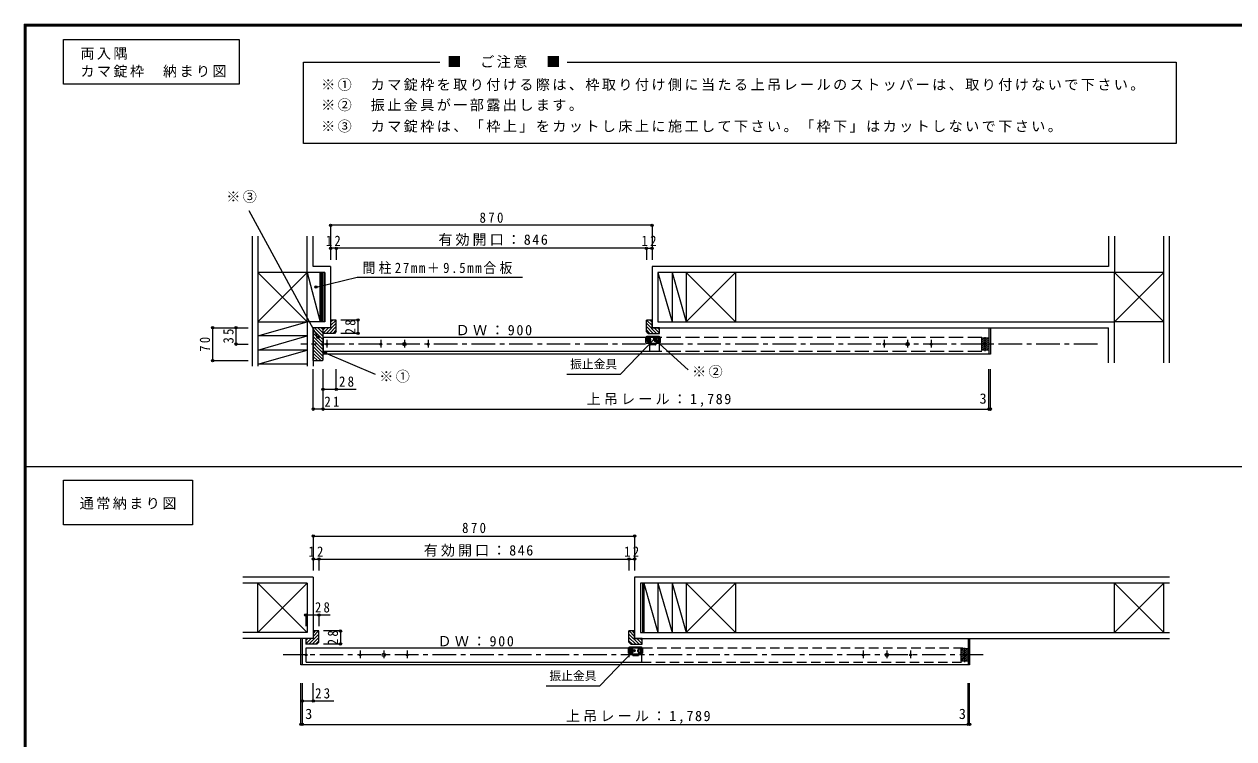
# Model space of a CAD drawing. Units: millimetres at full size, sheet at 1:10; details may follow other scales. Extents: x -2000 to 1900, y -1436 to 1392.
# Drawn here: x -2000 to 571, y -127 to 1392 of the extents above; entities that cross this region are included whole.
import ezdxf
from ezdxf.enums import TextEntityAlignment as Align

# ---------------------------------------------------------------- set-up
doc = ezdxf.new("R2010")
doc.units = ezdxf.units.MM
doc.header["$LTSCALE"] = 10
doc.header["$PDMODE"] = 32
doc.header["$PDSIZE"] = 5
for name, pattern in [('CHAIN1', [8, 5, -1, 1, -1]), ('DASHED2', [3, 2, -1]), ('DASHED3', [4, 3, -1])]:
    doc.linetypes.add(name, pattern=pattern)
for name, color, linetype in [('0-1_通り芯', 4, 'CHAIN1'), ('0-2_柱', 7, 'Continuous'), ('0-3_仕上げ', 2, 'Continuous'), ('0-4_枠', 3, 'Continuous'), ('0-5_ケーシング', 3, 'Continuous'), ('0-6_扉', 6, 'Continuous'), ('0-7_金物', 7, 'Continuous'), ('0-A_文字', 7, 'Continuous'), ('0-B_寸法', 7, 'Continuous'), ('0-C_ハッチ', 3, 'Continuous'), ('0-D_ハッチ2', 7, 'Continuous'), ('F-1_枠', 6, 'Continuous')]:
    doc.layers.add(name, color=color, linetype=linetype)
doc.styles.add('ＭＳ ゴシック', font='')
doc.styles.get('ＭＳ ゴシック').set_extended_font_data('MS Gothic')

msp = doc.modelspace()

# ---------------------------------------------------------------- linework, layer by layer
at = {"layer": '0-1_通り芯'}
for p, q in [((-1356.83, 721.15), (-1356.83, 704.67)), ((-1241.83, 721.15), (-1241.83, 704.67)), ((-1191.83, 721.15), (-1191.83, 704.67)), ((-1141.83, 721.15), (-1141.83, 704.67)), ((-172.83, 721.15), (-172.83, 704.67)), ((-122.83, 721.15), (-122.83, 704.67)), ((-72.83, 721.15), (-72.83, 704.67)), ((280.53, 711.79), (-1412.43, 711.79)), ((-1285.83, 60.71), (-1285.83, 44.23)), ((-1235.83, 60.71), (-1235.83, 44.23)), ((-1185.83, 60.71), (-1185.83, 44.23)), ((-216.83, 60.71), (-216.83, 44.23)), ((-166.83, 60.71), (-166.83, 44.23)), ((-116.83, 60.71), (-116.83, 44.23)), ((37.95, 51.35), (-1449.43, 51.35))]:
    msp.add_line(p, q, dxfattribs=at)
at = {"layer": '0-2_柱'}
for p, q in [((-1398.33, 864.29), (-1503.33, 864.29)), ((-1398.33, 864.29), (-1503.33, 759.29)), ((-1398.33, 759.29), (-1503.33, 864.29)), ((-1398.33, 759.29), (-1398.33, 864.29)), ((-653.33, 864.29), (-623.33, 759.29)), ((-623.33, 864.29), (-593.33, 759.29)), ((-623.33, 864.29), (-623.33, 759.29)), ((-593.33, 864.29), (-593.33, 759.29)), ((-488.33, 864.29), (-593.33, 759.29)), ((316.67, 759.29), (316.67, 864.29)), ((421.67, 864.29), (316.67, 864.29)), ((421.67, 864.29), (316.67, 759.29)), ((421.67, 759.29), (316.67, 864.29)), ((-1503.33, 759.29), (-1398.33, 759.29)), ((421.67, 759.29), (316.67, 759.29)), ((-1398.33, 699.29), (-1503.33, 699.29)), ((-1503.33, 669.29), (-1398.33, 699.29)), ((-1398.33, 669.29), (-1503.33, 669.29)), ((-1503.33, 98.85), (-1503.33, 203.85)), ((-1398.33, 98.85), (-1503.33, 203.85)), ((-1398.33, 203.85), (-1503.33, 98.85)), ((-686.33, 203.85), (-686.33, 98.85)), ((-683.33, 203.85), (-653.33, 98.85)), ((-683.33, 203.85), (-683.33, 98.85)), ((-653.33, 203.85), (-623.33, 98.85)), ((-653.33, 203.85), (-653.33, 98.85)), ((-623.33, 203.85), (-593.33, 98.85)), ((-623.33, 203.85), (-623.33, 98.85)), ((-593.33, 203.85), (-593.33, 98.85)), ((-488.33, 203.85), (-593.33, 98.85)), ((-488.33, 98.85), (-593.33, 203.85)), ((-488.33, 203.85), (-488.33, 98.85)), ((421.67, 98.85), (316.67, 203.85)), ((316.67, 98.85), (316.67, 203.85))]:
    msp.add_line(p, q, dxfattribs=at)
for points in [[(-1398.33, 864.29), (-1371.33, 759.29), (-1371.33, 864.29)], [(-488.33, 864.29), (-488.33, 759.29), (-593.33, 864.29)], [(-1503.33, 699.29), (-1398.33, 729.29), (-1503.33, 729.29), (-1398.33, 759.29)], [(421.67, 98.85), (421.67, 203.85), (316.67, 98.85)]]:
    msp.add_lwpolyline(points, dxfattribs=at)
at = {"layer": '0-3_仕上げ'}
for p, q in [((-1515.83, 941.28), (-1515.83, 665.11)), ((-1503.33, 941.28), (-1503.33, 665.11)), ((-1398.33, 864.29), (-1398.33, 941.28)), ((-1385.83, 876.79), (-1385.83, 941.28)), ((304.17, 941.28), (304.17, 876.79)), ((316.67, 941.28), (316.67, 864.29)), ((421.67, 671.82), (421.67, 941.28)), ((434.17, 671.82), (434.17, 941.28)), ((-1348.83, 876.79), (-1385.83, 876.79)), ((-1348.83, 876.79), (-1348.83, 746.79)), ((-665.83, 876.79), (-665.83, 746.79)), ((304.17, 876.79), (-665.83, 876.79)), ((-1361.33, 864.29), (-1398.33, 864.29)), ((-1368.33, 759.29), (-1368.33, 864.29)), ((-1365.33, 759.29), (-1365.33, 864.29)), ((-1361.83, 759.29), (-1361.83, 864.29)), ((-1361.33, 864.29), (-1361.33, 759.29)), ((-653.33, 864.29), (-653.33, 759.29)), ((316.67, 864.29), (-653.33, 864.29)), ((-1398.33, 759.29), (-1398.33, 665.11)), ((-1361.33, 759.29), (-1398.33, 759.29)), ((-1385.83, 746.79), (-1385.83, 665.11)), ((-1348.83, 746.79), (-1385.83, 746.79)), ((-665.83, 746.79), (304.17, 746.79)), ((-653.33, 759.29), (316.67, 759.29)), ((304.17, 671.82), (304.17, 746.79)), ((316.67, 671.82), (316.67, 759.29)), ((-1385.83, 216.35), (-1535.03, 216.35)), ((-1385.83, 216.35), (-1385.83, 86.35)), ((434.17, 216.35), (178.54, 216.35)), ((-1398.33, 203.85), (-1535.03, 203.85)), ((-1398.33, 203.85), (-1398.33, 98.85)), ((-690.33, 203.85), (-690.33, 98.85)), ((434.17, 203.85), (-690.33, 203.85)), ((-1398.33, 98.85), (-1535.03, 98.85)), ((-1385.83, 86.35), (-1535.03, 86.35)), ((-690.33, 98.85), (178.54, 98.85)), ((178.54, 98.85), (434.17, 98.85))]:
    msp.add_line(p, q, dxfattribs=at)
msp.add_lwpolyline([(178.54, 216.35), (-702.83, 216.35), (-702.83, 86.35), (434.17, 86.35)], dxfattribs=at)
at = {"layer": '0-4_枠'}
for p, q in [((-1385.83, 676.79), (-1385.83, 746.79)), ((-1364.83, 678.2), (-1364.83, 746.79)), ((50.17, 746.79), (50.17, 690.79)), ((53.17, 746.79), (53.17, 690.79)), ((-1385.83, 676.79), (-1366.25, 676.79)), ((-1364.83, 678.2), (-1366.25, 676.79)), ((53.17, 690.79), (-1364.83, 690.79)), ((-1408.83, 30.35), (-1408.83, 86.35)), ((6.17, 86.35), (6.17, 30.35)), ((9.17, 86.35), (9.17, 30.35)), ((6.17, 64.35), (-9.83, 64.35)), ((-9.83, 64.35), (-9.83, 38.35)), ((6.17, 38.35), (-9.83, 38.35))]:
    msp.add_line(p, q, dxfattribs=at)
msp.add_lwpolyline([(9.17, 30.35), (-1411.83, 30.35), (-1411.83, 86.35)], dxfattribs=at)
at = {"layer": '0-5_ケーシング'}
for p, q in [((-1348.83, 746.79), (-1385.83, 746.79)), ((-1348.83, 762.79), (-1348.83, 746.79)), ((-1336.83, 762.79), (-1348.83, 762.79)), ((-1336.83, 738.79), (-1336.83, 762.79)), ((-649.83, 746.79), (-665.83, 746.79)), ((-649.83, 734.79), (-649.83, 746.79)), ((-673.83, 734.79), (-649.83, 734.79)), ((34.17, 724.79), (34.17, 698.79)), ((50.17, 724.79), (34.17, 724.79)), ((50.17, 698.79), (34.17, 698.79)), ((-1401.83, 86.35), (-1401.83, 74.35)), ((-1385.83, 86.35), (-1401.83, 86.35)), ((-1385.83, 102.35), (-1385.83, 86.35)), ((-1373.83, 102.35), (-1385.83, 102.35)), ((-1373.83, 78.35), (-1373.83, 102.35)), ((-702.83, 102.35), (-714.83, 102.35)), ((-714.83, 78.35), (-714.83, 102.35)), ((-710.83, 74.35), (-714.83, 78.35)), ((-702.83, 86.35), (-702.83, 102.35)), ((-686.83, 86.35), (-702.83, 86.35)), ((-686.83, 74.35), (-686.83, 86.35)), ((-710.83, 74.35), (-686.83, 74.35))]:
    msp.add_line(p, q, dxfattribs=at)
for points in [[(-673.83, 734.79), (-677.83, 738.79), (-677.83, 762.79)], [(-665.83, 746.79), (-665.83, 762.79), (-677.83, 762.79)], [(-1336.83, 738.79), (-1340.83, 734.79), (-1364.83, 734.79)], [(-1373.83, 78.35), (-1377.83, 74.35), (-1401.83, 74.35)]]:
    msp.add_lwpolyline(points, dxfattribs=at)
at = {"layer": '0-6_扉'}
for p, q in [((-1363.83, 726.79), (-650.83, 726.79)), ((-1363.83, 696.79), (-1363.83, 726.79)), ((-650.83, 726.79), (-650.83, 696.79)), ((-1363.83, 696.79), (-650.83, 696.79)), ((-687.83, 66.35), (-687.83, 36.35)), ((-1.83, 66.35), (-1.83, 36.35)), ((-1400.83, 36.35), (-687.83, 36.35))]:
    msp.add_line(p, q, dxfattribs=at)
at = {"layer": '0-6_扉', "linetype": 'DASHED3'}
for p, q in [((-714.83, 726.79), (42.17, 726.79)), ((-670.83, 726.79), (-670.83, 696.79)), ((42.17, 696.79), (42.17, 726.79)), ((-714.83, 696.79), (42.17, 696.79))]:
    msp.add_line(p, q, dxfattribs=at)
at = {"layer": '0-6_扉', "linetype": 'DASHED2'}
for p, q in [((-714.83, 66.35), (-714.83, 36.35)), ((-714.83, 66.35), (-1.83, 66.35)), ((-687.83, 36.35), (-1.83, 36.35))]:
    msp.add_line(p, q, dxfattribs=at)
at = {"layer": '0-6_扉'}
msp.add_lwpolyline([(-1400.83, 36.35), (-1400.83, 66.35), (-687.83, 66.35)], dxfattribs=at)
at = {"layer": '0-7_金物'}
for p, q in [((-678.83, 715.29), (-678.83, 726.29)), ((-650.83, 728.29), (-676.83, 728.29)), ((-676.83, 722.29), (-676.83, 719.29)), ((-674.83, 722.29), (-674.83, 719.29)), ((-670.83, 719.29), (-670.83, 722.29)), ((-668.83, 722.29), (-668.83, 719.29)), ((-658.83, 719.29), (-658.83, 722.29)), ((-656.83, 722.29), (-656.83, 719.29)), ((-652.83, 719.29), (-652.83, 722.29)), ((-650.83, 719.29), (-650.83, 722.29)), ((-648.83, 726.29), (-648.83, 715.29)), ((-650.83, 713.29), (-676.83, 713.29)), ((-669.83, 712.79), (-669.83, 710.79)), ((-658.33, 710.29), (-669.33, 710.29)), ((-657.83, 712.79), (-657.83, 710.79)), ((-715.83, 54.85), (-715.83, 65.85)), ((-687.83, 67.85), (-713.83, 67.85)), ((-713.83, 61.85), (-713.83, 58.85)), ((-687.83, 52.85), (-713.83, 52.85)), ((-711.83, 61.85), (-711.83, 58.85)), ((-707.83, 58.85), (-707.83, 61.85)), ((-706.83, 52.35), (-706.83, 50.35)), ((-705.83, 61.85), (-705.83, 58.85)), ((-695.83, 58.85), (-695.83, 61.85)), ((-694.83, 52.35), (-694.83, 50.35)), ((-693.83, 61.85), (-693.83, 58.85)), ((-689.83, 58.85), (-689.83, 61.85)), ((-687.83, 58.85), (-687.83, 61.85)), ((-685.83, 65.85), (-685.83, 54.85)), ((-695.33, 49.85), (-706.33, 49.85))]:
    msp.add_line(p, q, dxfattribs=at)
for centre, radius, start, end in [((-676.83, 726.29), 2, 90, 180), ((-672.83, 722.29), 4, 0, 180), ((-672.83, 722.29), 2, 0, 180), ((-654.83, 722.29), 4, 0, 180), ((-654.83, 722.29), 2, 0, 180), ((-650.83, 726.29), 2, 0, 90), ((-676.83, 715.29), 2, 180, 270), ((-672.83, 719.29), 4, 180, 0), ((-672.83, 719.29), 2, 180, 0), ((-669.33, 712.79), 0.5, 90, 180), ((-669.33, 710.79), 0.5, 180, 270), ((-654.83, 719.29), 4, 180, 0), ((-658.33, 712.79), 0.5, 0, 90), ((-658.33, 710.79), 0.5, 270, 0), ((-654.83, 719.29), 2, 180, 0), ((-650.83, 715.29), 2, 270, 0), ((-713.83, 65.85), 2, 90, 180), ((-713.83, 54.85), 2, 180, 270), ((-709.83, 61.85), 4, 0, 180), ((-709.83, 58.85), 4, 180, 0), ((-709.83, 61.85), 2, 0, 180), ((-709.83, 58.85), 2, 180, 0), ((-706.33, 52.35), 0.5, 90, 180), ((-691.83, 61.85), 4, 0, 180), ((-691.83, 58.85), 4, 180, 0), ((-695.33, 52.35), 0.5, 0, 90), ((-691.83, 61.85), 2, 0, 180), ((-691.83, 58.85), 2, 180, 0), ((-687.83, 65.85), 2, 0, 90), ((-687.83, 54.85), 2, 270, 0), ((-706.33, 50.35), 0.5, 180, 270), ((-695.33, 50.35), 0.5, 270, 0)]:
    msp.add_arc(centre, radius, start, end, dxfattribs=at)
at = {"layer": '0-A_文字'}
for p, q in [((-1916.44, 1264.28), (-1916.44, 1359.29)), ((-1406.74, 1311.28), (-1116.76, 1311.28)), ((-1406.74, 1138.16), (-1406.74, 1311.28)), ((-845.85, 1311.28), (447.83, 1311.28)), ((447.83, 1311.28), (447.83, 1138.16)), ((447.83, 1138.16), (-1406.74, 1138.16)), ((-1375.79, 726.57), (-1522.21, 995.22)), ((-732.86, 648.33), (-660.3, 722.96)), ((-657.94, 719.51), (-588.79, 657.51)), ((-1360.38, 693.39), (-1254.35, 647.8)), ((-846.87, 648.33), (-732.86, 648.33)), ((-1916.44, 327.78), (-1916.44, 422.79)), ((-1916.44, 422.79), (-1642.66, 422.79)), ((-1642.66, 422.79), (-1642.66, 327.78)), ((-1642.66, 327.78), (-1916.44, 327.78)), ((-776.76, -13.91), (-704.2, 60.72)), ((-890.78, -13.91), (-776.76, -13.91))]:
    msp.add_line(p, q, dxfattribs=at)
for points in [[(-1916.44, 1359.29), (-1543.01, 1359.29), (-1543.01, 1264.28), (-1916.44, 1264.28)], [(-1379.79, 833.22), (-1292.58, 853.93), (-941.33, 853.93)]]:
    msp.add_lwpolyline(points, dxfattribs=at)
for p in [(-1379.79, 833.22), (-1375.79, 726.57), (-660.3, 722.96), (-657.94, 719.51), (-1360.38, 693.39), (-704.2, 60.72)]:
    msp.add_point(p, dxfattribs=at)
at = {"layer": '0-B_寸法', "color": 4}
for p, q in [((-665.83, 964.39), (-1348.83, 964.39)), ((-1348.83, 964.39), (-1348.83, 891.11)), ((-665.83, 964.39), (-665.83, 891.11)), ((-1336.83, 915.53), (-1348.83, 915.53)), ((-677.83, 915.53), (-1336.83, 915.53)), ((-1336.83, 915.53), (-1336.83, 891.11)), ((-677.83, 915.53), (-677.83, 891.11)), ((-677.83, 915.53), (-665.83, 915.53)), ((-1599.81, 746.79), (-1524.25, 746.79)), ((-1599.81, 746.79), (-1599.81, 676.79)), ((-1549.81, 711.79), (-1549.81, 746.79)), ((-1290.83, 762.79), (-1326.83, 762.79)), ((-1290.83, 762.79), (-1290.83, 734.79)), ((-1290.83, 734.79), (-1326.83, 734.79)), ((-1549.81, 711.79), (-1524.25, 711.79)), ((-1599.81, 676.79), (-1524.25, 676.79)), ((-1385.83, 573.68), (-1385.83, 658.41)), ((-1364.83, 573.68), (-1364.83, 658.41)), ((-1336.83, 616.05), (-1336.83, 658.41)), ((50.17, 573.68), (50.17, 658.41)), ((53.17, 573.68), (53.17, 658.41)), ((-1364.83, 616.05), (-1294.68, 616.05)), ((-1364.83, 573.68), (-1385.83, 573.68)), ((-1364.83, 573.68), (50.17, 573.68)), ((50.17, 573.68), (53.17, 573.68)), ((-1385.83, 303.95), (-1385.83, 230.67)), ((-1385.83, 303.95), (-702.83, 303.95)), ((-702.83, 303.95), (-702.83, 230.67)), ((-1385.83, 255.09), (-1373.83, 255.09)), ((-1373.83, 255.09), (-1373.83, 230.67)), ((-1373.83, 255.09), (-702.83, 255.09)), ((-714.83, 255.09), (-714.83, 230.67)), ((-1401.83, 136.35), (-1401.83, 112.35)), ((-1401.83, 136.35), (-1349.7, 136.35)), ((-1373.83, 136.35), (-1373.83, 112.35)), ((-1327.83, 102.35), (-1363.83, 102.35)), ((-1327.83, 102.35), (-1327.83, 74.35)), ((-1327.83, 74.35), (-1363.83, 74.35)), ((-1411.83, -96.34), (-1411.83, -8.88)), ((-1408.83, -96.34), (-1408.83, -8.88)), ((-1385.83, -46.36), (-1385.83, -8.88)), ((6.17, -96.34), (6.17, -8.88)), ((9.17, -96.34), (9.17, -8.88)), ((-1408.83, -46.36), (-1341.67, -46.36)), ((-1411.83, -96.34), (-1408.83, -96.34)), ((-1408.83, -96.34), (6.17, -96.34)), ((6.17, -96.34), (9.17, -96.34))]:
    msp.add_line(p, q, dxfattribs=at)
at = {"layer": '0-B_寸法'}
for p in [(-1348.83, 964.39), (-665.83, 964.39), (-1348.83, 915.53), (-1336.83, 915.53), (-677.83, 915.53), (-665.83, 915.53), (-1599.81, 746.79), (-1549.81, 746.79), (-1290.83, 762.79), (-1290.83, 734.79), (-1549.81, 711.79), (-1599.81, 676.79), (-1364.83, 616.05), (-1336.83, 616.05), (-1385.83, 573.68), (-1364.83, 573.68), (50.17, 573.68), (53.17, 573.68), (-1385.83, 303.95), (-702.83, 303.95), (-1385.83, 255.09), (-1373.83, 255.09), (-714.83, 255.09), (-702.83, 255.09), (-1401.83, 136.35), (-1373.83, 136.35), (-1327.83, 102.35), (-1327.83, 74.35), (-1408.83, -46.36), (-1385.83, -46.36), (-1411.83, -96.34), (-1408.83, -96.34), (6.17, -96.34), (9.17, -96.34)]:
    msp.add_point(p, dxfattribs=at)
at = {"layer": '0-C_ハッチ', "color": 4}
for p, q in [((-1383.35, 746.79), (-1364.83, 728.27)), ((-1376.28, 746.79), (-1364.83, 735.34)), ((-1369.21, 746.79), (-1364.83, 742.41)), ((-1353.38, 746.79), (-1364.83, 735.34)), ((-1360.45, 746.79), (-1364.83, 742.41)), ((-1336.83, 756.27), (-1358.31, 734.79)), ((-1336.83, 749.19), (-1351.24, 734.79)), ((-1337.38, 762.79), (-1348.83, 751.34)), ((-1344.45, 762.79), (-1348.83, 758.41)), ((-656.35, 734.79), (-677.83, 756.27)), ((-663.42, 734.79), (-677.83, 749.19)), ((-665.83, 751.34), (-677.28, 762.79)), ((-665.83, 758.41), (-670.21, 762.79)), ((-649.83, 735.34), (-661.28, 746.79)), ((-649.83, 742.41), (-654.21, 746.79)), ((-1385.83, 742.19), (-1364.83, 721.19)), ((-1385.83, 735.12), (-1364.83, 714.12)), ((-1385.83, 728.05), (-1364.83, 707.05)), ((-1385.83, 720.98), (-1364.83, 699.98)), ((-1336.83, 742.12), (-1344.17, 734.79)), ((-670.5, 734.79), (-677.83, 742.12)), ((-1385.83, 713.91), (-1364.83, 692.91)), ((-1385.83, 706.84), (-1364.83, 685.84)), ((-1385.83, 699.77), (-1364.83, 678.77)), ((-1385.83, 692.7), (-1369.92, 676.79)), ((-1385.83, 685.63), (-1376.99, 676.79)), ((-1385.83, 678.56), (-1384.06, 676.79)), ((-1390.38, 86.35), (-1401.83, 74.9)), ((-1397.45, 86.35), (-1401.83, 81.97)), ((-1373.83, 95.83), (-1395.31, 74.35)), ((-1373.83, 88.76), (-1388.24, 74.35)), ((-1374.38, 102.35), (-1385.83, 90.9)), ((-1381.45, 102.35), (-1385.83, 97.97)), ((-1373.83, 81.68), (-1381.17, 74.35)), ((-693.35, 74.35), (-714.83, 95.83)), ((-700.42, 74.35), (-714.83, 88.76)), ((-707.5, 74.35), (-714.83, 81.68)), ((-702.83, 90.9), (-714.28, 102.35)), ((-702.83, 97.97), (-707.21, 102.35)), ((-686.83, 74.9), (-698.28, 86.35)), ((-686.83, 81.97), (-691.21, 86.35))]:
    msp.add_line(p, q, dxfattribs=at)
at = {"layer": '0-C_ハッチ', "color": 7}
for p, q in [((48.73, 724.79), (34.17, 710.23)), ((44.49, 724.79), (34.17, 714.47)), ((40.24, 724.79), (34.17, 718.71)), ((36, 724.79), (34.17, 722.96)), ((50.17, 721.99), (34.17, 705.99)), ((50.17, 717.74), (34.17, 701.74)), ((50.17, 713.5), (35.46, 698.79)), ((50.17, 709.26), (39.7, 698.79)), ((50.17, 705.02), (43.94, 698.79)), ((50.17, 700.77), (48.18, 698.79)), ((4.73, 64.35), (-9.83, 49.79)), ((0.49, 64.35), (-9.83, 54.03)), ((-3.76, 64.35), (-9.83, 58.27)), ((-8, 64.35), (-9.83, 62.52)), ((6.17, 61.55), (-9.83, 45.55)), ((6.17, 57.3), (-9.83, 41.3)), ((6.17, 53.06), (-8.54, 38.35)), ((6.17, 48.82), (-4.3, 38.35)), ((6.17, 44.58), (-0.06, 38.35)), ((6.17, 40.33), (4.18, 38.35))]:
    msp.add_line(p, q, dxfattribs=at)
at = {"layer": '0-C_ハッチ', "color": 5}
msp.add_circle((42.17, 711.79), 2, dxfattribs=at)
at = {"layer": '0-D_ハッチ2', "color": 5}
for centre, radius in [((-1356.83, 711.79), 2), ((-1241.83, 711.79), 2), ((-1191.83, 711.79), 3.5), ((-1141.83, 711.79), 2), ((-172.83, 711.79), 2), ((-122.83, 711.79), 3.5), ((-72.83, 711.79), 2), ((-1400.83, 51.35), 2), ((-1285.83, 51.35), 2), ((-1235.83, 51.35), 3.5), ((-1185.83, 51.35), 2), ((-216.83, 51.35), 2), ((-166.83, 51.35), 3.5), ((-116.83, 51.35), 2), ((-1.83, 51.35), 2)]:
    msp.add_circle(centre, radius, dxfattribs=at)
at = {"layer": 'F-1_枠'}
for p, q in [((-2000, 1391.67), (-2000, -1401.67)), ((-2000, 1391.67), (1900, 1391.67)), ((-2000, 1390), (1900, 1390)), ((-2000, 1388.33), (1900, 1388.33)), ((-1998.33, 1391.67), (-1998.33, -1401.67)), ((-1996.67, 1391.67), (-1996.67, -1401.67)), ((-2000, 451.83), (747.8, 451.83))]:
    msp.add_line(p, q, dxfattribs=at)

# ---------------------------------------------------------------- texts
at = {"layer": '0-A_文字', "style": 'ＭＳ ゴシック'}
for p in [(-839.96, 654.55), (-883.87, -7.69)]:
    msp.add_text('振止金具', height=18.33, dxfattribs=at).set_placement(p, align=Align.BOTTOM_LEFT)
at = {"layer": '0-A_文字', "char_height": 21.99, "attachment_point": 7, "style": 'ＭＳ ゴシック'}
for s, insert in [('\\T1.17;両入隅', (-1880.57, 1316.09)), ('\\T1.17;■\u3000ご注意\u3000■', (-1101.05, 1298.87)), ('\\T1.17;カマ錠枠\u3000納まり図', (-1880.57, 1278.22)), ('\\T1.17;※①\u3000カマ錠枠を取り付ける際は、枠取り付け側に当たる上吊レールのストッパーは、取り付けないで下さい。\\~', (-1368.96, 1249.76)), ('\\T1.17;※②\u3000振止金具が一部露出します。', (-1368.96, 1206.53)), ('\\T1.17;※③\u3000カマ錠枠は、「枠上」をカットし床上に施工して下さい。「枠下」はカットしないで下さい。', (-1368.96, 1161.32)), ('\\T1.17;※③', (-1570.61, 1011.64)), ('\\T1.27;\\W0.9;間柱27mm＋9.5mm合板', (-1280.93, 860.59)), ('\\T1.23;ＤＷ：900', (-1083.11, 730.36)), ('\\T1.17;※①', (-1245.5, 629.77)), ('\\T1.17;※②', (-580.68, 639.94)), ('\\T1.17;通常納まり図', (-1882.05, 360.28)), ('\\T1.23;ＤＷ：900', (-1121.83, 69.35))]:
    msp.add_mtext(s, dxfattribs=dict(at, insert=insert))
at = {"layer": '0-B_寸法', "style": 'ＭＳ ゴシック'}
for p in [(30.27, 578.68), (-1402.76, -91.34), (-13.73, -91.34)]:
    msp.add_text('3', height=21.99, dxfattribs=at).set_placement(p, align=Align.BOTTOM_LEFT)
at = {"layer": '0-B_寸法', "char_height": 21.99, "attachment_point": 7, "style": 'ＭＳ ゴシック'}
for s, insert in [('\\T1.38;\\W0.9;870', (-1032.33, 969.39)), ('\\T1.36;\\W0.9;12', (-1359.08, 920.53)), ('\\T1.21;有効開口：846', (-1119.83, 920.53)), ('\\T1.36;\\W0.9;12', (-688.08, 920.53)), ('\\T1.36;\\W0.9;28', (-1330.89, 621.05)), ('\\T1.36;\\W0.9;21', (-1362.01, 578.68)), ('\\T1.22;上吊レール：1,789', (-804.83, 578.68)), ('\\T1.38;\\W0.9;870', (-1069.33, 310.15)), ('\\T1.21;有効開口：846', (-1150.83, 260.26)), ('\\T1.36;\\W0.9;12', (-1396.08, 260.09)), ('\\T1.36;\\W0.9;12', (-725.08, 260.09)), ('\\T1.36;\\W0.9;28', (-1382.2, 141.35)), ('\\T1.36;\\W0.9;23', (-1381.7, -41.36)), ('\\T1.22;上吊レール：1,789', (-848.83, -94.87))]:
    msp.add_mtext(s, dxfattribs=dict(at, insert=insert))
at = {"layer": '0-B_寸法', "char_height": 21.99, "attachment_point": 7, "rotation": 90, "style": 'ＭＳ ゴシック'}
for s, insert in [('\\T1.36;\\W0.9;28', (-1295.83, 732.54)), ('\\T1.36;\\W0.9;70', (-1604.81, 695.54)), ('\\T1.36;\\W0.9;35', (-1554.81, 713.04)), ('\\T1.36;\\W0.9;28', (-1332.83, 72.1))]:
    msp.add_mtext(s, dxfattribs=dict(at, insert=insert))

doc.saveas('drawing.dxf')
